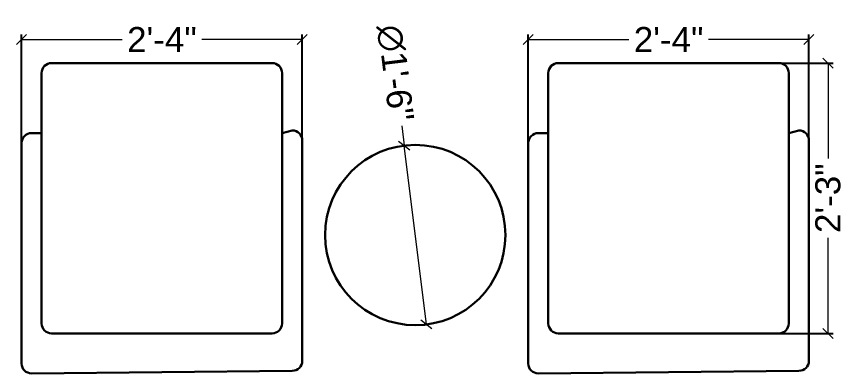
# Model space of a CAD drawing. Header units: millimetres. Extents: x 56222 to 154462, y -172610 to -121287.
# Drawn here: x 152555 to 152637.6, y -172452.3 to -172416.7 of the extents above; entities that cross this region are included whole.
import ezdxf

# ---------------------------------------------------------------- set-up
doc = ezdxf.new("R2010")
doc.units = ezdxf.units.MM
doc.header["$MEASUREMENT"] = 0
doc.header["$PDMODE"] = 35
doc.layers.get('Defpoints').update_dxf_attribs({"color": 220})
for name, color, linetype, lineweight in [('dim05', 1, 'Continuous', 13), ('FURNITURE', 34, 'Continuous', 9), ('wall', 7, 'Continuous', 30)]:
    doc.layers.add(name, color=color, linetype=linetype, lineweight=lineweight)
doc.styles.add('Arial', font='arial.ttf')
doc.styles.get("Standard").update_dxf_attribs({"font": 'arial.ttf', "height": 6})
doc.dimstyles.new('ISO-25', dxfattribs={"dimtxt": 2.5, "dimasz": 1, "dimexe": 0.5, "dimexo": 1, "dimtad": 0, "dimdec": 1, "dimlunit": 4, "dimtxsty": 'Standard', "dimblk": 'OBLIQUE', "dimcen": 2.5, "dimclrd": 1, "dimclre": 1, "dimclrt": 5, "dimadec": 0, "dimazin": 0, "dimtfac": 1, "dimtdec": 1, "dimtmove": 0, "dimatfit": 3, "dimfxl": 1, "dimlwd": -1, "dimarcsym": 0})

# ---------------------------------------------------------------- blocks, each defined once
blk = doc.blocks.new('_Oblique')
at = {"layer": 'wall', "color": 0, "lineweight": -2}
blk.add_line((-0.5, -0.5), (0.5, 0.5), dxfattribs=at)
blk = doc.blocks.new('*D488')
at = {"layer": 'Defpoints', "color": 0, "transparency": 16777216}
for p in [(152634.049, -172418.983), (152606.031, -172431.37), (152634.049, -172432.013)]:
    blk.add_point(p, dxfattribs=at)
at = {"layer": 'dim05', "color": 1, "linetype": 'Continuous', "lineweight": -2, "transparency": 16777216}
for p, q in [((152606.031, -172430.37), (152606.031, -172418.483)), ((152634.049, -172431.013), (152634.049, -172418.483))]:
    blk.add_line(p, q, dxfattribs=at)
at = {"layer": 'dim05', "color": 1, "linetype": 'Continuous', "transparency": 16777216}
for p, q in [((152606.031, -172418.983), (152616.071, -172418.983)), ((152634.049, -172418.983), (152624.009, -172418.983))]:
    blk.add_line(p, q, dxfattribs=at)
at = {"layer": 'dim05', "color": 1, "transparency": 16777216, "rotation": 180}
blk.add_blockref('_Oblique', (152606.031, -172418.983), dxfattribs=at)
at = {"layer": 'dim05', "color": 1, "transparency": 16777216}
blk.add_blockref('_Oblique', (152634.049, -172418.983), dxfattribs=at)
at = {"layer": 'dim05', "color": 5, "lineweight": 25, "transparency": 16777216, "insert": (152620.04, -172418.983), "char_height": 2.5, "attachment_point": 5, "style": 'Arial'}
blk.add_mtext('2\'-4"', dxfattribs=at)
blk = doc.blocks.new('*D484')
at = {"layer": 'Defpoints', "color": 0, "transparency": 16777216}
for p in [(152583.475, -172418.983), (152555.458, -172431.37), (152583.475, -172432.013)]:
    blk.add_point(p, dxfattribs=at)
at = {"layer": 'dim05', "color": 1, "linetype": 'Continuous', "lineweight": -2, "transparency": 16777216}
for p, q in [((152555.458, -172430.37), (152555.458, -172418.483)), ((152583.475, -172431.013), (152583.475, -172418.483))]:
    blk.add_line(p, q, dxfattribs=at)
at = {"layer": 'dim05', "color": 1, "linetype": 'Continuous', "transparency": 16777216}
for p, q in [((152555.458, -172418.983), (152565.497, -172418.983)), ((152583.475, -172418.983), (152573.436, -172418.983))]:
    blk.add_line(p, q, dxfattribs=at)
at = {"layer": 'dim05', "color": 1, "transparency": 16777216, "rotation": 180}
blk.add_blockref('_Oblique', (152555.458, -172418.983), dxfattribs=at)
at = {"layer": 'dim05', "color": 1, "transparency": 16777216}
blk.add_blockref('_Oblique', (152583.475, -172418.983), dxfattribs=at)
at = {"layer": 'dim05', "color": 5, "lineweight": 25, "transparency": 16777216, "insert": (152569.467, -172418.983), "char_height": 2.5, "attachment_point": 5, "style": 'Arial'}
blk.add_mtext('2\'-4"', dxfattribs=at)
blk = doc.blocks.new('*D485')
at = {"layer": 'Defpoints', "color": 0, "transparency": 16777216}
for p in [(152625.542, -172421.325), (152626.937, -172448.325), (152635.947, -172448.325)]:
    blk.add_point(p, dxfattribs=at)
at = {"layer": 'dim05', "color": 1, "linetype": 'Continuous', "lineweight": -2, "transparency": 16777216}
for p, q in [((152626.542, -172421.325), (152636.447, -172421.325)), ((152627.937, -172448.325), (152636.447, -172448.325))]:
    blk.add_line(p, q, dxfattribs=at)
at = {"layer": 'dim05', "color": 1, "linetype": 'Continuous', "transparency": 16777216}
for p, q in [((152635.947, -172421.325), (152635.947, -172430.855)), ((152635.947, -172448.325), (152635.947, -172438.794))]:
    blk.add_line(p, q, dxfattribs=at)
at = {"layer": 'dim05', "color": 1, "transparency": 16777216}
for p, rotation in [((152635.947, -172421.325), 90), ((152635.947, -172448.325), 270)]:
    blk.add_blockref('_Oblique', p, dxfattribs=dict(at, rotation=rotation))
at = {"layer": 'dim05', "color": 5, "lineweight": 25, "transparency": 16777216, "insert": (152635.947, -172434.825), "char_height": 2.5, "attachment_point": 5, "rotation": 90, "style": 'Arial'}
blk.add_mtext('2\'-3"', dxfattribs=at)
blk = doc.blocks.new('*D487')
at = {"layer": 'Defpoints', "color": 0, "transparency": 16777216}
for p in [(152593.646, -172429.571), (152595.861, -172447.434)]:
    blk.add_point(p, dxfattribs=at)
at = {"layer": 'dim05', "color": 1, "linetype": 'Continuous', "transparency": 16777216}
for p in [(152593.399, -172427.586), (152595.861, -172447.434)]:
    blk.add_line(p, (152593.646, -172429.571), dxfattribs=at)
at = {"layer": 'dim05', "color": 1, "transparency": 16777216}
for p, rotation in [((152593.646, -172429.571), 277.0698794857699), ((152595.861, -172447.434), 97.06987948576995)]:
    blk.add_blockref('_Oblique', p, dxfattribs=dict(at, rotation=rotation))
at = {"layer": 'dim05', "color": 5, "lineweight": 25, "transparency": 16777216, "insert": (152592.746, -172422.318), "char_height": 2.5, "attachment_point": 5, "rotation": 277.06988, "style": 'Arial'}
blk.add_mtext('∅1\'-6"', dxfattribs=at)

msp = doc.modelspace()

# ---------------------------------------------------------------- linework, layer by layer
at = {"layer": 'FURNITURE', "lineweight": 30}
for p, q in [((152558.4579, -172421.3246), (152580.4579, -172421.3246)), ((152609.0313, -172421.3246), (152631.0313, -172421.3246)), ((152557.4579, -172447.3246), (152557.4579, -172422.3246)), ((152581.4579, -172444.3246), (152581.4579, -172422.3246)), ((152608.0313, -172447.3246), (152608.0313, -172422.3246)), ((152632.0313, -172444.3246), (152632.0313, -172422.3246)), ((152582.4754, -172428.0604), (152581.4579, -172428.3246)), ((152633.0489, -172428.0604), (152632.0313, -172428.3246)), ((152556.4579, -172428.3246), (152557.4579, -172428.3246)), ((152607.0313, -172428.3246), (152608.0313, -172428.3246)), ((152555.4579, -172451.3246), (152555.4579, -172429.3246)), ((152583.4754, -172429.0604), (152583.4754, -172451.0604)), ((152606.0313, -172451.3246), (152606.0313, -172429.3246)), ((152634.0489, -172429.0604), (152634.0489, -172451.0604)), ((152581.4579, -172447.3246), (152581.4579, -172444.3246)), ((152632.0313, -172447.3246), (152632.0313, -172444.3246)), ((152580.4579, -172448.3246), (152558.4579, -172448.3246)), ((152631.0313, -172448.3246), (152609.0313, -172448.3246)), ((152582.4754, -172452.0604), (152556.4579, -172452.3246)), ((152633.0489, -172452.0604), (152607.0313, -172452.3246))]:
    msp.add_line(p, q, dxfattribs=at)
msp.add_circle((152594.7534, -172438.5022), 9, dxfattribs=at)
for centre, start, end in [((152558.4579, -172422.3246), 90, 180), ((152580.4579, -172422.3246), 0, 90), ((152609.0313, -172422.3246), 90, 180), ((152631.0313, -172422.3246), 0, 90), ((152582.4754, -172429.0604), 0, 90), ((152633.0489, -172429.0604), 0, 90), ((152556.4579, -172429.3246), 90, 180), ((152607.0313, -172429.3246), 90, 180), ((152558.4579, -172447.3246), 180, 270), ((152580.4579, -172447.3246), 270, 0), ((152609.0313, -172447.3246), 180, 270), ((152631.0313, -172447.3246), 270, 0), ((152582.4754, -172451.0604), 270, 0), ((152633.0489, -172451.0604), 270, 0), ((152556.4579, -172451.3246), 180, 270), ((152607.0313, -172451.3246), 180, 270)]:
    msp.add_arc(centre, 1, start, end, dxfattribs=at)

# ---------------------------------------------------------------- dimensions: what is measured, and where the dimension line sits
at = {"layer": 'dim05', "color": 27, "lineweight": 25, "true_color": 0x7d5120}
for base, p1, p2, angle, picture, middle in [((152583.4754, -172418.9832), (152555.4579, -172431.3702), (152583.4754, -172432.0132), 180, '*D484', (152569.4666, -172418.9832)), ((152634.0489, -172418.9832), (152606.0313, -172431.3702), (152634.0489, -172432.0132), 180, '*D488', (152620.0401, -172418.9832)), ((152635.9473, -172448.3246), (152625.5422, -172421.3246), (152626.9372, -172448.3246), 270, '*D485', (152635.9473, -172434.8246))]:
    dim = msp.add_linear_dim(base=base, p1=p1, p2=p2, angle=angle, dimstyle='ISO-25', override={"dimtxsty": 'Arial'}, dxfattribs=at)
    dim.commit()
    dim.dimension.update_dxf_attribs({"geometry": picture, "text_midpoint": middle})
dim = msp.add_diameter_dim_2p(p1=(152595.8611, -172447.4338), p2=(152593.6456, -172429.5707), dimstyle='ISO-25', override={"dimtxsty": 'Arial'}, dxfattribs=at)
dim.commit()
dim.dimension.update_dxf_attribs({"geometry": '*D487', "text_midpoint": (152592.7462, -172422.3184)})

doc.saveas('drawing.dxf')
